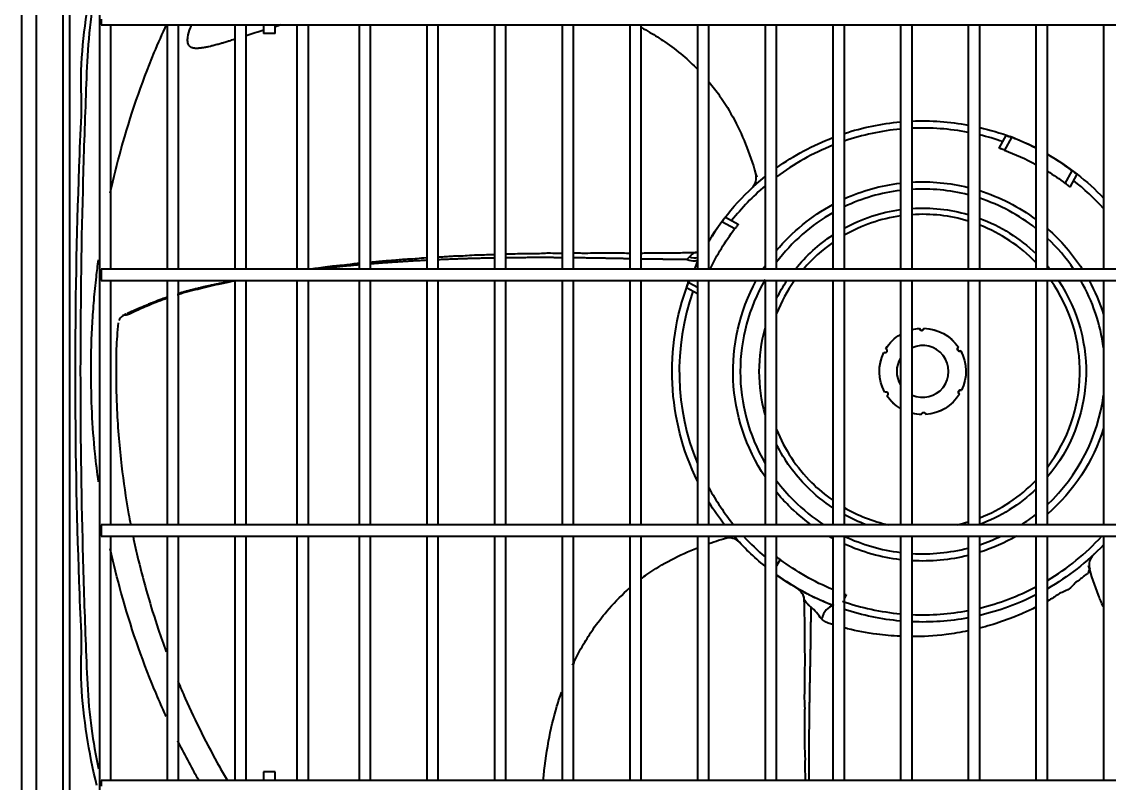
# Model space of a CAD drawing. Extents: x 58467 to 79089, y -33726 to -17391.
# Drawn here: x 78372.51 to 78410.26, y -19574.17 to -19547.73 of the extents above; entities that cross this region are included whole.
import ezdxf

# ---------------------------------------------------------------- set-up
doc = ezdxf.new("R2010")
doc.units = 0
doc.header["$LTSCALE"] = 100
doc.layers.add('+ENTE-ST-DOSEME USTU KONDDRENAJ', color=110, linetype='DOSEMEUSTUKONDENSDRENAJ_LINE', lineweight=40)
doc.linetypes.add('DOSEMEUSTUKONDENSDRENAJ_LINE', pattern='A,300,-40,["CD",Standard,S=15,R=0,X=-35,Y=-7.5],0', length=340)

# ---------------------------------------------------------------- blocks, each defined once
blk = doc.blocks.new('4. KAT SOL')
at = {"color": 3}
for p, q in [((54063.101, -32299.078, -3.539), (54063.101, -32231.073, -3.539)), ((54063.601, -32231.073, -3.539), (54063.601, -32299.078, -3.539)), ((54064.542, -32286.564, -3.539), (54064.542, -32237.509, -3.539)), ((54064.754, -32237.661, -3.539), (54064.754, -32286.412, -3.539)), ((54065.797, -32239.34, -3.539), (54065.797, -32284.733, -3.539)), ((54065.854, -32248.718, -3.539), (54065.854, -32248.918, -3.539)), ((54065.854, -32248.918, -3.539), (54184.216, -32248.918, -3.539)), ((54066.197, -32257.398, -3.539), (54066.197, -32248.918, -3.539)), ((54068.146, -32248.918, -3.539), (54068.146, -32257.398, -3.539)), ((54068.546, -32257.398, -3.539), (54068.546, -32248.918, -3.539)), ((54070.496, -32248.919, -3.539), (54070.496, -32257.397, -3.539)), ((54070.496, -32248.919, -3.539), (54070.496, -32257.397, -3.539)), ((54070.896, -32257.397, -3.539), (54070.896, -32248.919, -3.539)), ((54071.495, -32248.918, -3.539), (54071.495, -32249.218, -3.539)), ((54071.895, -32249.218, -3.539), (54071.895, -32248.918, -3.539)), ((54072.653, -32248.919, -3.539), (54072.653, -32257.397, -3.539)), ((54073.053, -32257.397, -3.539), (54073.053, -32248.919, -3.539)), ((54074.809, -32248.919, -3.539), (54074.809, -32257.397, -3.539)), ((54075.209, -32257.397, -3.539), (54075.209, -32248.919, -3.539)), ((54077.159, -32248.919, -3.539), (54077.159, -32257.397, -3.539)), ((54077.559, -32257.397, -3.539), (54077.559, -32248.919, -3.539)), ((54079.508, -32248.919, -3.539), (54079.508, -32257.397, -3.539)), ((54079.908, -32257.397, -3.539), (54079.908, -32248.919, -3.539)), ((54081.858, -32248.919, -3.539), (54081.858, -32257.397, -3.539)), ((54082.258, -32257.397, -3.539), (54082.258, -32248.919, -3.539)), ((54084.208, -32248.919, -3.539), (54084.208, -32257.397, -3.539)), ((54084.608, -32257.397, -3.539), (54084.608, -32248.919, -3.539)), ((54086.557, -32248.919, -3.539), (54086.557, -32257.397, -3.539)), ((54086.957, -32257.397, -3.539), (54086.957, -32248.919, -3.539)), ((54088.907, -32248.919, -3.539), (54088.907, -32257.397, -3.539)), ((54089.307, -32257.397, -3.539), (54089.307, -32248.919, -3.539)), ((54091.257, -32248.919, -3.539), (54091.257, -32257.397, -3.539)), ((54091.657, -32257.397, -3.539), (54091.657, -32248.919, -3.539)), ((54093.606, -32248.919, -3.539), (54093.606, -32257.397, -3.539)), ((54094.006, -32257.397, -3.539), (54094.006, -32248.919, -3.539)), ((54095.956, -32248.919, -3.539), (54095.956, -32257.397, -3.539)), ((54096.356, -32257.397, -3.539), (54096.356, -32248.919, -3.539)), ((54098.305, -32248.919, -3.539), (54098.305, -32257.397, -3.539)), ((54098.705, -32257.397, -3.539), (54098.705, -32248.919, -3.539)), ((54100.655, -32248.919, -3.539), (54100.655, -32257.397, -3.539)), ((54097.031, -32253.204, -3.539), (54097.275, -32252.759, -3.539)), ((54097.465, -32252.829, -3.539), (54097.222, -32253.272, -3.539)), ((54099.325, -32254.426, -3.539), (54099.569, -32253.983, -3.539)), ((54099.729, -32254.106, -3.539), (54099.485, -32254.551, -3.539)), ((54088.441, -32254.593, -3.539), (54088.461, -32254.575, -3.539)), ((54087.529, -32255.6, -3.539), (54087.974, -32255.844, -3.539)), ((54087.85, -32256.004, -3.539), (54087.407, -32255.76, -3.539)), ((54184.216, -32257.397, -3.539), (54065.854, -32257.397, -3.539)), ((54065.854, -32257.397, -3.539), (54065.854, -32257.597, -3.539)), ((54065.854, -32257.597, -3.539), (54065.854, -32257.797, -3.539)), ((54065.854, -32257.797, -3.539), (54184.216, -32257.797, -3.539)), ((54066.197, -32266.275, -3.539), (54066.197, -32257.797, -3.539)), ((54068.146, -32257.797, -3.539), (54068.146, -32266.275, -3.539)), ((54068.546, -32266.275, -3.539), (54068.546, -32257.797, -3.539)), ((54070.496, -32257.797, -3.539), (54070.496, -32266.275, -3.539)), ((54070.896, -32266.275, -3.539), (54070.896, -32257.797, -3.539)), ((54072.653, -32257.797, -3.539), (54072.653, -32266.275, -3.539)), ((54073.053, -32266.275, -3.539), (54073.053, -32257.797, -3.539)), ((54074.809, -32257.797, -3.539), (54074.809, -32266.275, -3.539)), ((54075.209, -32266.275, -3.539), (54075.209, -32257.797, -3.539)), ((54077.159, -32257.797, -3.539), (54077.159, -32266.275, -3.539)), ((54077.559, -32266.275, -3.539), (54077.559, -32257.797, -3.539)), ((54079.508, -32257.797, -3.539), (54079.508, -32266.275, -3.539)), ((54079.908, -32266.275, -3.539), (54079.908, -32257.797, -3.539)), ((54081.858, -32257.797, -3.539), (54081.858, -32266.275, -3.539)), ((54082.258, -32266.275, -3.539), (54082.258, -32257.797, -3.539)), ((54084.208, -32257.797, -3.539), (54084.208, -32266.275, -3.539)), ((54084.608, -32266.275, -3.539), (54084.608, -32257.797, -3.539)), ((54086.253, -32257.864, -3.539), (54086.557, -32258.031, -3.539)), ((54086.557, -32257.797, -3.539), (54086.557, -32266.275, -3.539)), ((54086.957, -32266.275, -3.539), (54086.957, -32257.797, -3.539)), ((54088.907, -32257.797, -3.539), (54088.907, -32266.275, -3.539)), ((54089.307, -32266.275, -3.539), (54089.307, -32257.797, -3.539)), ((54091.257, -32257.797, -3.539), (54091.257, -32266.275, -3.539)), ((54091.657, -32266.275, -3.539), (54091.657, -32257.797, -3.539)), ((54093.606, -32257.797, -3.539), (54093.606, -32266.275, -3.539)), ((54094.006, -32266.275, -3.539), (54094.006, -32257.797, -3.539)), ((54095.956, -32257.797, -3.539), (54095.956, -32266.275, -3.539)), ((54096.356, -32266.275, -3.539), (54096.356, -32257.797, -3.539)), ((54098.305, -32257.797, -3.539), (54098.305, -32266.275, -3.539)), ((54098.705, -32266.275, -3.539), (54098.705, -32257.797, -3.539)), ((54100.655, -32257.797, -3.539), (54100.655, -32266.275, -3.539)), ((54086.557, -32258.26, -3.539), (54086.183, -32258.054, -3.539)), ((54184.216, -32266.276, -3.539), (54065.854, -32266.276, -3.539)), ((54065.854, -32266.276, -3.539), (54065.854, -32266.475, -3.539)), ((54065.854, -32266.475, -3.539), (54065.854, -32266.675, -3.539)), ((54065.854, -32266.675, -3.539), (54184.216, -32266.675, -3.539)), ((54066.197, -32275.154, -3.539), (54066.197, -32266.675, -3.539)), ((54068.146, -32266.675, -3.539), (54068.146, -32275.154, -3.539)), ((54068.546, -32275.154, -3.539), (54068.546, -32266.675, -3.539)), ((54070.496, -32266.675, -3.539), (54070.496, -32275.154, -3.539)), ((54070.896, -32275.154, -3.539), (54070.896, -32266.675, -3.539)), ((54072.653, -32266.675, -3.539), (54072.653, -32275.154, -3.539)), ((54073.053, -32275.154, -3.539), (54073.053, -32266.675, -3.539)), ((54074.809, -32266.675, -3.539), (54074.809, -32275.154, -3.539)), ((54075.209, -32275.154, -3.539), (54075.209, -32266.675, -3.539)), ((54077.159, -32266.675, -3.539), (54077.159, -32275.154, -3.539)), ((54077.559, -32275.154, -3.539), (54077.559, -32266.675, -3.539)), ((54079.508, -32266.675, -3.539), (54079.508, -32275.154, -3.539)), ((54079.908, -32275.154, -3.539), (54079.908, -32266.675, -3.539)), ((54081.858, -32266.675, -3.539), (54081.858, -32275.154, -3.539)), ((54082.258, -32275.154, -3.539), (54082.258, -32266.675, -3.539)), ((54084.208, -32266.675, -3.539), (54084.208, -32275.154, -3.539)), ((54084.608, -32275.154, -3.539), (54084.608, -32266.675, -3.539)), ((54086.557, -32266.675, -3.539), (54086.557, -32275.154, -3.539)), ((54086.957, -32275.154, -3.539), (54086.957, -32266.675, -3.539)), ((54088.017, -32266.888, -3.539), (54087.999, -32266.868, -3.539)), ((54088.907, -32266.675, -3.539), (54088.907, -32275.154, -3.539)), ((54089.307, -32275.154, -3.539), (54089.307, -32266.675, -3.539)), ((54091.257, -32266.675, -3.539), (54091.257, -32275.154, -3.539)), ((54091.657, -32275.154, -3.539), (54091.657, -32266.675, -3.539)), ((54093.606, -32266.675, -3.539), (54093.606, -32275.154, -3.539)), ((54094.006, -32275.154, -3.539), (54094.006, -32266.675, -3.539)), ((54095.956, -32266.675, -3.539), (54095.956, -32275.154, -3.539)), ((54096.356, -32275.154, -3.539), (54096.356, -32266.675, -3.539)), ((54098.305, -32266.675, -3.539), (54098.305, -32275.154, -3.539)), ((54098.705, -32275.154, -3.539), (54098.705, -32266.675, -3.539)), ((54100.655, -32266.675, -3.539), (54100.655, -32275.154, -3.539)), ((54100.312, -32267.312, -3.539), (54100.292, -32267.33, -3.539)), ((54089.427, -32267.479, -3.539), (54089.307, -32267.699, -3.539)), ((54091.722, -32268.701, -3.539), (54091.657, -32268.821, -3.539)), ((54071.496, -32274.854, -3.539), (54071.496, -32275.154, -3.539)), ((54071.896, -32274.854, -3.539), (54071.496, -32274.854, -3.539)), ((54071.896, -32275.154, -3.539), (54071.896, -32274.854, -3.539)), ((54184.216, -32275.154, -3.539), (54065.854, -32275.154, -3.539)), ((54065.854, -32275.154, -3.539), (54065.854, -32275.354, -3.539))]:
    blk.add_line(p, q, dxfattribs=at)
at = {"color": 3, "extrusion": (0, 0, -1)}
for centre, radius, start, end in [((-54094.376, -32260.953, 3.539), 8.699, 71.7788, 84.9192), ((-54094.376, -32260.953, 3.539), 8.699, 87.5599, 100.4611), ((-54094.376, -32260.953, 3.539), 8.699, 103.1523, 110.4357), ((-54094.376, -32260.953, 3.539), 8.699, 54.354, 68.9829), ((-54094.376, -32260.953, 3.539), 8.191, 110.3267, 118.6663), ((-54094.376, -32260.953, 3.539), 8.699, 119.8462, 136.2041), ((-54094.376, -32260.953, 3.539), 8.699, 31.4717, 51.0407), ((-54094.376, -32260.953, 3.539), 8.191, 121.9061, 127.1733), ((-54094.376, -32260.953, 3.539), 6.582, 65.5875, 83.2781), ((-54094.376, -32260.953, 3.539), 6.582, 86.7712, 103.8825), ((-54094.376, -32260.953, 3.539), 6.582, 107.4994, 126.6469), ((-54094.376, -32260.953, 3.539), 6.582, 39.6281, 61.7062), ((-54094.376, -32260.953, 3.539), 5.671, 61.3406, 82.1925), ((-54094.376, -32260.953, 3.539), 5.671, 86.2537, 106.1662), ((-54094.376, -32260.953, 3.539), 5.671, 110.4244, 133.8468), ((-54094.376, -32260.953, 3.539), 8.191, 25.7297, 37.1733), ((-54094.376, -32260.953, 3.539), 6.582, 131.1187, 147.3019), ((-54094.376, -32260.953, 3.539), 5.671, 38.8237, 56.6212), ((-54094.376, -32260.953, 3.539), 6.582, 32.6925, 33.8006), ((-54094.376, -32260.953, 3.539), 5.671, 139.7531, 141.1706), ((-54094.376, -32260.953, 3.539), 8.699, 334.013, 20.4357), ((-54094.376, -32260.953, 3.539), 6.582, 326.1881, 28.6481), ((-54094.376, -32260.953, 3.539), 5.671, 26.6287, 33.8063), ((-54094.376, -32260.953, 3.539), 5.671, 146.1881, 220.2356), ((-54094.376, -32260.953, 3.539), 6.582, 151.3463, 162.5288), ((-54094.376, -32260.953, 3.539), 5.671, 344.6606, 15.3281), ((-54094.376, -32260.953, 3.539), 1.5, 75.7067, 85.8849), ((-54094.376, -32260.953, 3.539), 1.5, 75.707, 85.7851), ((-54094.344, -32259.453, 3.539), 0.075, 180.1825, 357.3175), ((-54094.376, -32260.953, 3.539), 1.5, 91.5149, 145.7851), ((-54094.376, -32260.953, 3.539), 1.5, 91.6151, 145.8849), ((-54094.376, -32260.953, 3.539), 1.5, 31.5149, 59.0994), ((-54094.376, -32260.953, 3.539), 1.5, 31.6151, 59.0993), ((-54093.062, -32260.231, 3.539), 0.075, 120.1825, 297.3175), ((-54095.659, -32260.175, 3.539), 0.075, 240.1825, 57.3175), ((-54094.376, -32260.953, 3.539), 1.5, 151.5149, 205.7863), ((-54094.376, -32260.953, 3.539), 1.5, 151.6151, 205.8849), ((-54094.376, -32260.953, 3.539), 1.5, 331.6151, 25.8849), ((-54094.376, -32260.953, 3.539), 1.5, 331.5149, 25.7851), ((-54093.094, -32261.731, 3.539), 0.075, 60.1825, 237.3175), ((-54094.376, -32260.953, 3.539), 1.5, 211.6151, 265.8849), ((-54094.376, -32260.953, 3.539), 1.5, 211.5137, 265.7851), ((-54095.691, -32261.674, 3.539), 0.075, 300.1825, 117.3175), ((-54094.376, -32260.953, 3.539), 1.5, 300.8995, 325.8849), ((-54094.376, -32260.953, 3.539), 1.5, 300.8996, 325.7851), ((-54094.376, -32260.953, 3.539), 1.5, 271.6151, 284.293), ((-54094.376, -32260.953, 3.539), 1.5, 271.5149, 284.2929), ((-54094.409, -32262.452, 3.539), 0.075, 0.1825, 177.3175), ((-54094.376, -32260.953, 3.539), 6.582, 197.46, 228.87), ((-54094.376, -32260.953, 3.539), 5.671, 315, 333.36), ((-54094.376, -32260.953, 3.539), 5.671, 303.3675, 315), ((-54094.376, -32260.953, 3.539), 5.671, 226.1419, 249.8006), ((-54094.376, -32260.953, 3.539), 8.699, 322.2719, 328.5298), ((-54094.376, -32260.953, 3.539), 6.582, 315, 320.3606), ((-54094.376, -32260.953, 3.539), 6.582, 306.0225, 315), ((-54094.376, -32260.953, 3.539), 5.671, 290.1825, 298.6481), ((-54094.376, -32260.953, 3.539), 8.699, 308.9608, 318.8617), ((-54094.376, -32260.953, 3.539), 6.582, 298.2825, 299.5987), ((-54094.376, -32260.953, 3.539), 6.582, 276.7106, 294.4012), ((-54094.376, -32260.953, 3.539), 6.582, 240.3844, 252.4894), ((-54094.376, -32260.953, 3.539), 8.699, 223.7974, 240.1554), ((-54094.376, -32260.953, 3.539), 6.582, 256.1063, 273.2175), ((-54094.376, -32260.953, 3.539), 8.191, 292.3896, 307.1733), ((-54094.376, -32260.953, 3.539), 8.699, 297.6697, 305.6475), ((-54094.376, -32260.953, 3.539), 8.699, 243.1491, 256.8469), ((-54094.376, -32260.953, 3.539), 8.699, 275.0787, 288.2204), ((-54094.376, -32260.953, 3.539), 8.699, 259.5381, 272.4392)]:
    blk.add_arc(centre, radius, start, end, dxfattribs=at)
at = {"color": 3}
for radius, start, end in [(8.449, 95.2309, 108.779), (8.449, 79.2259, 92.5124), (8.449, 70.7868, 76.4509), (8.691, 63.1224, 69.1851), (8.449, 111.6703, 126.8719), (8.691, 53.3149, 60.1257), (8.449, 130.3428, 141.7132), (8.449, 41.9985, 51.7132), (6.332, 96.9862, 115.4419), (6.332, 75.5606, 93.3525), (6.332, 51.6487, 71.7863), (6.332, 119.52, 143.19), (5.455, 98.1225, 119.9138), (5.455, 73.17, 93.8925), (8.691, 143.3149, 148.6118), (5.455, 43.9256, 68.7262), (6.332, 34.1663, 46.8731), (5.455, 124.8862, 139.32), (8.691, 154.1151, 155.8497), (6.332, 149.7431, 210.2569), (5.455, 144.6525, 158.3381), (5.455, 322.5206, 35.3531), (6.332, 7.4588, 29.8969), (8.449, 160.7868, 202.2588), (0.9, 245.7, 114.3), (0.9, 148.86, 211.14), (6.332, 313.1269, 352.5413), (5.455, 201.6619, 225), (6.332, 216.81, 225), (5.455, 291.2737, 316.0744), (8.449, 208.5801, 219.0506), (5.455, 225, 235.1138), (6.332, 225, 237.2006), (5.455, 240.0863, 257.3662), (5.455, 282.6281, 286.83), (6.332, 302.7938, 308.3513), (8.449, 222.6368, 229.6553), (6.332, 244.6538, 263.0137), (6.332, 288.2138, 295.3407), (8.449, 300.8221, 317.3623), (6.332, 266.6475, 284.4394), (8.691, 234.3167, 249.1851), (8.449, 283.5504, 297.7135), (8.449, 250.7868, 264.7704), (8.449, 267.4888, 280.7754)]:
    blk.add_arc((54094.376, -32260.953, -3.539), radius, start, end, dxfattribs=at)
at = {"color": 3, "extrusion": (5.89787e-06, 5.50525e-06, 1)}
blk.add_arc((54088.099, -32254.229, -3.399), 0.5, 313.0877, 16.4735, dxfattribs=at)
at = {"color": 3, "extrusion": (-5.25028e-06, 5.62471e-06, 1)}
blk.add_arc((54087.653, -32267.23, -4.003), 0.5, 43.0877, 106.4725, dxfattribs=at)
at = {"color": 3, "extrusion": (-6.04419e-06, -5.64183e-06, 1)}
blk.add_arc((54100.654, -32267.676, -3.683), 0.5, 133.0877, 196.4734, dxfattribs=at)
at = {"color": 3}
for centre, major_axis, ratio, start_param, end_param in [((54086.23, -32256.681, -3.539), (0.443, -0.232), 0.512974, -1.203049, -0.512348), ((54085.757, -32257.741, -3.539), (0.468, -0.175), 0.588101, 0, 0.392495), ((54091.165, -32269.572, -3.539), (0.175, 0.468), 0.588101, 0.279088, 1.726902)]:
    blk.add_ellipse(centre, major_axis=major_axis, ratio=ratio, start_param=start_param, end_param=end_param, dxfattribs=at)
for points, knots in [([(54064.966, -32261.053, -3.539), (54064.966, -32258.655, -3.539), (54065.009, -32256.259, -3.539), (54065.119, -32253.266, -3.539), (54065.144, -32252.668, -3.539), (54065.199, -32251.473, -3.539), (54065.135, -32250.876, -3.539), (54065.246, -32249.089, -3.539), (54065.425, -32247.921, -3.539), (54065.711, -32246.774, -3.539)], [0, 0, 0, 0, 0.5, 0.5, 0.625, 0.625, 0.75, 0.75, 1, 1, 1, 1]), ([(54065.727, -32247.308, -3.539), (54065.652, -32247.681, -3.539), (54065.588, -32248.057, -3.539), (54065.463, -32248.951, -3.539), (54065.412, -32249.472, -3.539), (54065.353, -32250.512, -3.539), (54065.337, -32251.033, -3.539), (54065.277, -32252.596, -3.539), (54065.243, -32253.638, -3.539), (54065.163, -32256.763, -3.539), (54065.135, -32258.848, -3.539), (54065.135, -32260.933, -3.539)], [0, 0, 0, 0, 0.084354, 0.084354, 0.19881, 0.19881, 0.313265, 0.313265, 0.542177, 0.542177, 1, 1, 1, 1]), ([(54066.175, -32254.754, -3.539), (54066.287, -32254.241, -3.539), (54066.697, -32252.588, -3.539), (54067.369, -32250.635, -3.539), (54067.982, -32249.229, -3.539), (54068.131, -32248.905, -3.539)], [0, 0, 0, 0, 0.254796, 0.827092, 1, 1, 1, 1]), ([(54068.99, -32248.916, -3.539), (54068.975, -32248.952, -3.539), (54068.916, -32249.094, -3.539), (54068.853, -32249.288, -3.539), (54068.844, -32249.49, -3.539), (54068.868, -32249.582, -3.539), (54068.904, -32249.639, -3.539), (54068.948, -32249.683, -3.539), (54068.988, -32249.702, -3.539), (54069.019, -32249.709, -3.539)], [0, 0, 0, 0, 0.125875, 0.501642, 0.656556, 0.790033, 0.847053, 0.89779, 1, 1, 1, 1]), ([(54071.895, -32248.974, -3.539), (54071.926, -32248.965, -3.539), (54071.992, -32248.945, -3.539), (54072.059, -32248.924, -3.539), (54072.096, -32248.913, -3.539), (54072.097, -32248.913, -3.539)], [0, 0, 0, 0, 0.464341, 0.973106, 1, 1, 1, 1]), ([(54070.907, -32249.285, -3.539), (54070.913, -32249.283, -3.539), (54070.964, -32249.267, -3.539), (54071.061, -32249.236, -3.539), (54071.187, -32249.196, -3.539), (54071.311, -32249.157, -3.539), (54071.409, -32249.126, -3.539), (54071.476, -32249.105, -3.539), (54071.495, -32249.099, -3.539)], [0, 0, 0, 0, 0.02815, 0.268086, 0.508023, 0.66798, 0.907917, 1, 1, 1, 1]), ([(54071.895, -32249.218, -3.539), (54071.895, -32249.218, -3.539), (54071.894, -32249.218, -3.539), (54071.885, -32249.218, -3.539), (54071.876, -32249.218, -3.539), (54071.852, -32249.218, -3.539), (54071.836, -32249.218, -3.539), (54071.801, -32249.218, -3.539), (54071.781, -32249.218, -3.539), (54071.738, -32249.218, -3.539), (54071.716, -32249.218, -3.539), (54071.671, -32249.218, -3.539), (54071.648, -32249.218, -3.539), (54071.606, -32249.218, -3.539), (54071.586, -32249.218, -3.539), (54071.552, -32249.218, -3.539), (54071.536, -32249.218, -3.539), (54071.513, -32249.218, -3.539), (54071.505, -32249.218, -3.539), (54071.497, -32249.218, -3.539), (54071.495, -32249.218, -3.539), (54071.495, -32249.218, -3.539)], [0, 0, 0, 0, 0.072796, 0.072796, 0.180355, 0.180355, 0.287914, 0.287914, 0.395473, 0.395473, 0.503031, 0.503031, 0.61059, 0.61059, 0.718149, 0.718149, 0.825708, 0.825708, 0.933267, 0.933267, 1, 1, 1, 1]), ([(54084.614, -32249.016, -3.539), (54084.713, -32249.069, -3.539), (54084.989, -32249.224, -3.539), (54085.479, -32249.534, -3.539), (54086.037, -32249.959, -3.539), (54086.403, -32250.299, -3.539), (54086.567, -32250.466, -3.539)], [0, 0, 0, 0, 0.139399, 0.390327, 0.714739, 1, 1, 1, 1]), ([(54069.007, -32249.705, -3.539), (54069.021, -32249.71, -3.539), (54069.047, -32249.716, -3.539), (54069.077, -32249.721, -3.539), (54069.123, -32249.726, -3.539), (54069.159, -32249.727, -3.539), (54069.203, -32249.726, -3.539), (54069.254, -32249.723, -3.539), (54069.3, -32249.719, -3.539), (54069.36, -32249.711, -3.539), (54069.411, -32249.703, -3.539), (54069.475, -32249.692, -3.539), (54069.535, -32249.68, -3.539), (54069.612, -32249.664, -3.539), (54069.69, -32249.645, -3.539), (54069.771, -32249.625, -3.539), (54069.844, -32249.606, -3.539), (54069.918, -32249.586, -3.539), (54070.006, -32249.561, -3.539), (54070.097, -32249.535, -3.539), (54070.203, -32249.504, -3.539), (54070.298, -32249.475, -3.539), (54070.396, -32249.446, -3.539), (54070.457, -32249.427, -3.539), (54070.49, -32249.416, -3.539), (54070.495, -32249.415, -3.539)], [0, 0, 0, 0, 0.061068, 0.102482, 0.143896, 0.18531, 0.226724, 0.268138, 0.309552, 0.350965, 0.392379, 0.433793, 0.475207, 0.516621, 0.578742, 0.620156, 0.66157, 0.702984, 0.744398, 0.806519, 0.847933, 0.910054, 0.951468, 0.992881, 1, 1, 1, 1]), ([(54086.966, -32250.909, -3.539), (54087.092, -32251.06, -3.539), (54087.411, -32251.478, -3.539), (54087.868, -32252.229, -3.539), (54088.292, -32253.183, -3.539), (54088.518, -32253.86, -3.539), (54088.615, -32254.21, -3.539)], [0, 0, 0, 0, 0.160983, 0.427877, 0.710763, 1, 1, 1, 1]), ([(54097.275, -32252.759, -3.539), (54097.275, -32252.759, -3.539), (54097.279, -32252.76, -3.539), (54097.292, -32252.765, -3.539), (54097.303, -32252.769, -3.539), (54097.329, -32252.779, -3.539), (54097.345, -32252.784, -3.539), (54097.381, -32252.797, -3.539), (54097.401, -32252.805, -3.539), (54097.435, -32252.818, -3.539), (54097.45, -32252.823, -3.539), (54097.465, -32252.829, -3.539)], [0, 0, 0, 0, 0.211758, 0.211758, 0.423432, 0.423432, 0.636431, 0.636431, 0.852021, 0.852021, 1, 1, 1, 1]), ([(54098.262, -32253.172, -3.539), (54098.241, -32253.162, -3.539), (54098.221, -32253.153, -3.539), (54098.105, -32253.098, -3.539), (54098.007, -32253.055, -3.539), (54097.824, -32252.973, -3.539), (54097.737, -32252.935, -3.539), (54097.572, -32252.864, -3.539), (54097.492, -32252.831, -3.539), (54097.414, -32252.801, -3.539)], [0, 0, 0, 0, 0.07319, 0.07319, 0.416738, 0.416738, 0.719921, 0.719921, 1, 1, 1, 1]), ([(54097.222, -32253.272, -3.539), (54097.2, -32253.264, -3.539), (54097.178, -32253.256, -3.539), (54097.138, -32253.242, -3.539), (54097.118, -32253.235, -3.539), (54097.085, -32253.223, -3.539), (54097.07, -32253.218, -3.539), (54097.048, -32253.21, -3.539), (54097.039, -32253.207, -3.539), (54097.032, -32253.205, -3.539), (54097.031, -32253.204, -3.539), (54097.031, -32253.204, -3.539)], [0, 0, 0, 0, 0.21816, 0.21816, 0.436362, 0.436362, 0.653817, 0.653817, 0.868707, 0.868707, 1, 1, 1, 1]), ([(54099.569, -32253.983, -3.539), (54099.587, -32253.997, -3.539), (54099.605, -32254.011, -3.539), (54099.64, -32254.037, -3.539), (54099.656, -32254.049, -3.539), (54099.684, -32254.071, -3.539), (54099.696, -32254.08, -3.539), (54099.715, -32254.095, -3.539), (54099.722, -32254.1, -3.539), (54099.728, -32254.105, -3.539), (54099.729, -32254.106, -3.539), (54099.729, -32254.106, -3.539)], [0, 0, 0, 0, 0.217793, 0.217793, 0.435623, 0.435623, 0.652794, 0.652794, 0.867695, 0.867695, 1, 1, 1, 1]), ([(54099.485, -32254.551, -3.539), (54099.485, -32254.551, -3.539), (54099.482, -32254.548, -3.539), (54099.471, -32254.539, -3.539), (54099.462, -32254.532, -3.539), (54099.44, -32254.515, -3.539), (54099.427, -32254.505, -3.539), (54099.397, -32254.481, -3.539), (54099.38, -32254.468, -3.539), (54099.351, -32254.445, -3.539), (54099.338, -32254.436, -3.539), (54099.325, -32254.426, -3.539)], [0, 0, 0, 0, 0.211356, 0.211356, 0.422617, 0.422617, 0.635365, 0.635365, 0.851032, 0.851032, 1, 1, 1, 1]), ([(54087.407, -32255.76, -3.539), (54087.42, -32255.742, -3.539), (54087.434, -32255.724, -3.539), (54087.46, -32255.689, -3.539), (54087.473, -32255.673, -3.539), (54087.494, -32255.645, -3.539), (54087.504, -32255.633, -3.539), (54087.518, -32255.614, -3.539), (54087.524, -32255.607, -3.539), (54087.529, -32255.601, -3.539), (54087.53, -32255.6, -3.539), (54087.529, -32255.6, -3.539)], [0, 0, 0, 0, 0.217793, 0.217793, 0.435623, 0.435623, 0.652794, 0.652794, 0.867695, 0.867695, 1, 1, 1, 1]), ([(54087.974, -32255.844, -3.539), (54087.974, -32255.844, -3.539), (54087.972, -32255.847, -3.539), (54087.963, -32255.858, -3.539), (54087.956, -32255.867, -3.539), (54087.939, -32255.889, -3.539), (54087.928, -32255.902, -3.539), (54087.905, -32255.932, -3.539), (54087.892, -32255.949, -3.539), (54087.869, -32255.979, -3.539), (54087.86, -32255.991, -3.539), (54087.85, -32256.004, -3.539)], [0, 0, 0, 0, 0.211356, 0.211356, 0.422617, 0.422617, 0.635365, 0.635365, 0.851032, 0.851032, 1, 1, 1, 1]), ([(54084.209, -32256.858, -3.539), (54084.196, -32256.858, -3.539), (54084.088, -32256.852, -3.539), (54083.78, -32256.84, -3.539), (54083.471, -32256.851, -3.539), (54083.224, -32256.846, -3.539), (54083.099, -32256.843, -3.539), (54082.917, -32256.844, -3.539), (54082.721, -32256.862, -3.539), (54082.47, -32256.85, -3.539), (54082.341, -32256.846, -3.539), (54082.291, -32256.846, -3.539)], [0, 0, 0, 0, 0.020061, 0.161151, 0.438961, 0.54767, 0.590018, 0.628584, 0.811988, 0.925322, 1, 1, 1, 1]), ([(54086.555, -32256.826, -3.539), (54086.36, -32256.833, -3.539), (54085.963, -32256.844, -3.539), (54085.541, -32256.847, -3.539), (54085.256, -32256.849, -3.539), (54085.133, -32256.847, -3.539), (54085.002, -32256.849, -3.539), (54084.893, -32256.847, -3.539), (54084.792, -32256.848, -3.539), (54084.699, -32256.852, -3.539), (54084.638, -32256.855, -3.539), (54084.604, -32256.858, -3.539)], [0, 0, 0, 0, 0.295836, 0.599217, 0.63578, 0.724251, 0.792145, 0.857546, 0.898871, 0.942551, 1, 1, 1, 1]), ([(54086.278, -32256.976, -3.539), (54086.33, -32256.93, -3.539), (54086.38, -32256.886, -3.539), (54086.436, -32256.842, -3.539), (54086.446, -32256.833, -3.539), (54086.443, -32256.831, -3.539)], [0, 0, 0, 0, 0.677972, 0.677972, 1, 1, 1, 1]), ([(54086.558, -32256.816, -3.539), (54086.518, -32256.829, -3.539), (54086.476, -32256.838, -3.539), (54086.434, -32256.832, -3.539), (54086.432, -32256.832, -3.539)], [0, 0, 0, 0, 0.962907, 1, 1, 1, 1]), ([(54065.506, -32260.933, -3.539), (54065.508, -32260.658, -3.539), (54065.513, -32260.11, -3.539), (54065.549, -32259.291, -3.539), (54065.607, -32258.478, -3.539), (54065.68, -32257.74, -3.539), (54065.738, -32257.274, -3.539), (54065.765, -32257.075, -3.539)], [0, 0, 0, 0, 0.213165, 0.424969, 0.635409, 0.844484, 1, 1, 1, 1]), ([(54074.811, -32257.206, -3.539), (54074.79, -32257.207, -3.539), (54074.733, -32257.212, -3.539), (54074.584, -32257.225, -3.539), (54074.367, -32257.261, -3.539), (54074.111, -32257.28, -3.539), (54073.884, -32257.303, -3.539), (54073.654, -32257.333, -3.539), (54073.427, -32257.367, -3.539), (54073.237, -32257.385, -3.539), (54073.134, -32257.397, -3.539)], [0, 0, 0, 0, 0.037568, 0.099793, 0.235444, 0.406173, 0.503648, 0.608785, 0.82508, 1, 1, 1, 1]), ([(54077.158, -32257.01, -3.539), (54077.152, -32257.01, -3.539), (54077.03, -32257.019, -3.539), (54076.828, -32257.04, -3.539), (54076.614, -32257.055, -3.539), (54076.44, -32257.062, -3.539), (54076.277, -32257.07, -3.539), (54076.066, -32257.098, -3.539), (54075.834, -32257.113, -3.539), (54075.616, -32257.127, -3.539), (54075.413, -32257.146, -3.539), (54075.283, -32257.162, -3.539), (54075.206, -32257.17, -3.539)], [0, 0, 0, 0, 0.008799, 0.183646, 0.34505, 0.408603, 0.460825, 0.566791, 0.701254, 0.778856, 0.862109, 1, 1, 1, 1]), ([(54077.149, -32257.095, -3.539), (54077.12, -32257.097, -3.539), (54077.025, -32257.102, -3.539), (54076.9, -32257.108, -3.539), (54076.738, -32257.117, -3.539), (54076.593, -32257.126, -3.539), (54076.431, -32257.135, -3.539), (54076.27, -32257.145, -3.539), (54076.125, -32257.155, -3.539), (54075.963, -32257.166, -3.539), (54075.816, -32257.176, -3.539), (54075.652, -32257.188, -3.539), (54075.505, -32257.198, -3.539), (54075.36, -32257.209, -3.539), (54075.264, -32257.217, -3.539), (54075.215, -32257.221, -3.539), (54075.214, -32257.221, -3.539)], [0, 0, 0, 0, 0.043677, 0.144139, 0.194371, 0.294833, 0.370179, 0.445526, 0.545988, 0.596219, 0.696681, 0.772028, 0.847375, 0.922721, 0.998068, 1, 1, 1, 1]), ([(54079.508, -32256.897, -3.539), (54079.49, -32256.898, -3.539), (54079.377, -32256.907, -3.539), (54079.205, -32256.911, -3.539), (54078.985, -32256.913, -3.539), (54078.745, -32256.922, -3.539), (54078.493, -32256.943, -3.539), (54078.278, -32256.953, -3.539), (54078.105, -32256.956, -3.539), (54077.948, -32256.96, -3.539), (54077.769, -32256.979, -3.539), (54077.627, -32256.987, -3.539), (54077.559, -32256.99, -3.539)], [0, 0, 0, 0, 0.026236, 0.165323, 0.245888, 0.332132, 0.514466, 0.68062, 0.745287, 0.79789, 0.90324, 1, 1, 1, 1]), ([(54079.506, -32257.015, -3.539), (54079.455, -32257.016, -3.539), (54079.37, -32257.018, -3.539), (54079.219, -32257.021, -3.539), (54079.084, -32257.024, -3.539), (54078.914, -32257.028, -3.539), (54078.763, -32257.032, -3.539), (54078.597, -32257.037, -3.539), (54078.449, -32257.042, -3.539), (54078.302, -32257.047, -3.539), (54078.138, -32257.052, -3.539), (54077.991, -32257.058, -3.539), (54077.827, -32257.064, -3.539), (54077.694, -32257.07, -3.539), (54077.594, -32257.074, -3.539), (54077.559, -32257.076, -3.539)], [0, 0, 0, 0, 0.079108, 0.130174, 0.232307, 0.283373, 0.385506, 0.462105, 0.538704, 0.615303, 0.691903, 0.794035, 0.845101, 0.947234, 1, 1, 1, 1]), ([(54081.852, -32256.852, -3.539), (54081.824, -32256.852, -3.539), (54081.693, -32256.855, -3.539), (54081.552, -32256.853, -3.539), (54081.39, -32256.851, -3.539), (54081.307, -32256.852, -3.539), (54081.154, -32256.861, -3.539), (54080.976, -32256.869, -3.539), (54080.759, -32256.865, -3.539), (54080.506, -32256.864, -3.539), (54080.22, -32256.878, -3.539), (54080.023, -32256.886, -3.539), (54079.915, -32256.887, -3.539), (54079.909, -32256.887, -3.539)], [0, 0, 0, 0, 0.047203, 0.219949, 0.250675, 0.278328, 0.333689, 0.467407, 0.546264, 0.63201, 0.815334, 0.990362, 1, 1, 1, 1]), ([(54081.86, -32257.005, -3.539), (54081.848, -32257.005, -3.539), (54081.804, -32257.004, -3.539), (54081.711, -32257.004, -3.539), (54081.581, -32257.003, -3.539), (54081.435, -32257.002, -3.539), (54081.289, -32257.002, -3.539), (54081.142, -32257.001, -3.539), (54080.995, -32257.001, -3.539), (54080.861, -32257.002, -3.539), (54080.71, -32257.002, -3.539), (54080.574, -32257.003, -3.539), (54080.406, -32257.004, -3.539), (54080.274, -32257.005, -3.539), (54080.109, -32257.006, -3.539), (54080, -32257.007, -3.539), (54079.923, -32257.008, -3.539), (54079.911, -32257.009, -3.539)], [0, 0, 0, 0, 0.018658, 0.069393, 0.145495, 0.221596, 0.297698, 0.3738, 0.449902, 0.526003, 0.576738, 0.678207, 0.728941, 0.83041, 0.881145, 0.982614, 1, 1, 1, 1]), ([(54084.211, -32257.042, -3.539), (54084.166, -32257.041, -3.539), (54084.074, -32257.039, -3.539), (54083.948, -32257.037, -3.539), (54083.822, -32257.035, -3.539), (54083.696, -32257.032, -3.539), (54083.572, -32257.03, -3.539), (54083.447, -32257.027, -3.539), (54083.322, -32257.025, -3.539), (54083.197, -32257.023, -3.539), (54083.072, -32257.02, -3.539), (54082.946, -32257.018, -3.539), (54082.82, -32257.016, -3.539), (54082.677, -32257.014, -3.539), (54082.547, -32257.012, -3.539), (54082.399, -32257.01, -3.539), (54082.313, -32257.009, -3.539), (54082.26, -32257.009, -3.539), (54082.257, -32257.009, -3.539)], [0, 0, 0, 0, 0.071605, 0.144526, 0.19314, 0.266061, 0.338983, 0.387597, 0.460518, 0.533439, 0.582053, 0.654974, 0.727896, 0.77651, 0.873738, 0.922352, 0.995273, 1, 1, 1, 1]), ([(54086.189, -32257.064, -3.539), (54086.173, -32257.064, -3.539), (54086.131, -32257.064, -3.539), (54086.047, -32257.064, -3.539), (54085.955, -32257.065, -3.539), (54085.861, -32257.064, -3.539), (54085.777, -32257.065, -3.539), (54085.696, -32257.064, -3.539), (54085.6, -32257.063, -3.539), (54085.5, -32257.063, -3.539), (54085.388, -32257.061, -3.539), (54085.29, -32257.06, -3.539), (54085.183, -32257.059, -3.539), (54085.083, -32257.058, -3.539), (54084.982, -32257.056, -3.539), (54084.867, -32257.054, -3.539), (54084.765, -32257.053, -3.539), (54084.672, -32257.051, -3.539), (54084.623, -32257.05, -3.539), (54084.603, -32257.049, -3.539)], [0, 0, 0, 0, 0.033268, 0.086429, 0.166172, 0.219334, 0.272495, 0.325657, 0.378819, 0.458561, 0.511723, 0.591466, 0.644627, 0.697789, 0.777532, 0.830693, 0.910436, 0.963598, 1, 1, 1, 1]), ([(54086.189, -32257.064, -3.539), (54086.189, -32257.064, -3.539), (54086.189, -32257.064, -3.539), (54086.217, -32257.033, -3.539), (54086.248, -32257.004, -3.539), (54086.278, -32256.976, -3.539)], [0, 0, 0, 0, 0.000046, 0.000046, 1, 1, 1, 1]), ([(54086.202, -32257.066, -3.539), (54086.293, -32257.095, -3.539), (54086.378, -32257.111, -3.539), (54086.493, -32257.111, -3.539), (54086.532, -32257.104, -3.539), (54086.56, -32257.092, -3.539)], [0, 0, 0, 0, 0.604116, 0.604116, 1, 1, 1, 1]), ([(54074.812, -32257.254, -3.539), (54074.789, -32257.256, -3.539), (54074.704, -32257.264, -3.539), (54074.588, -32257.274, -3.539), (54074.431, -32257.288, -3.539), (54074.289, -32257.302, -3.539), (54074.13, -32257.317, -3.539), (54073.987, -32257.331, -3.539), (54073.845, -32257.345, -3.539), (54073.69, -32257.362, -3.539), (54073.551, -32257.376, -3.539), (54073.439, -32257.389, -3.539), (54073.388, -32257.394, -3.539), (54073.367, -32257.396, -3.539)], [0, 0, 0, 0, 0.045948, 0.175933, 0.240925, 0.370909, 0.468398, 0.565886, 0.663374, 0.760863, 0.890847, 0.955839, 1, 1, 1, 1]), ([(54070.492, -32257.814, -3.539), (54070.426, -32257.826, -3.539), (54070.211, -32257.872, -3.539), (54070, -32257.912, -3.539), (54069.649, -32257.989, -3.539), (54069.445, -32258.053, -3.539), (54069.208, -32258.104, -3.539), (54069.028, -32258.144, -3.539), (54068.846, -32258.19, -3.539), (54068.699, -32258.234, -3.539), (54068.604, -32258.262, -3.539), (54068.544, -32258.28, -3.539), (54068.513, -32258.29, -3.539), (54068.497, -32258.295, -3.539)], [0, 0, 0, 0, 0.098734, 0.346332, 0.396322, 0.571696, 0.645977, 0.72631, 0.812723, 0.903867, 0.955533, 0.977657, 1, 1, 1, 1]), ([(54070.49, -32257.805, -3.539), (54070.467, -32257.809, -3.539), (54070.389, -32257.823, -3.539), (54070.284, -32257.842, -3.539), (54070.147, -32257.868, -3.539), (54070.038, -32257.89, -3.539), (54069.903, -32257.917, -3.539), (54069.795, -32257.939, -3.539), (54069.675, -32257.965, -3.539), (54069.569, -32257.988, -3.539), (54069.45, -32258.014, -3.539), (54069.331, -32258.042, -3.539), (54069.226, -32258.067, -3.539), (54069.121, -32258.093, -3.539), (54069.017, -32258.119, -3.539), (54068.914, -32258.146, -3.539), (54068.812, -32258.173, -3.539), (54068.712, -32258.201, -3.539), (54068.619, -32258.228, -3.539), (54068.565, -32258.244, -3.539), (54068.546, -32258.25, -3.539)], [0, 0, 0, 0, 0.032531, 0.11396, 0.154675, 0.236104, 0.276818, 0.358248, 0.398962, 0.460034, 0.521106, 0.582177, 0.643249, 0.683964, 0.745036, 0.806107, 0.846822, 0.907894, 0.968965, 1, 1, 1, 1]), ([(54086.183, -32258.054, -3.539), (54086.183, -32258.054, -3.539), (54086.184, -32258.051, -3.539), (54086.189, -32258.037, -3.539), (54086.193, -32258.026, -3.539), (54086.202, -32258, -3.539), (54086.208, -32257.984, -3.539), (54086.221, -32257.949, -3.539), (54086.228, -32257.928, -3.539), (54086.242, -32257.894, -3.539), (54086.247, -32257.879, -3.539), (54086.253, -32257.864, -3.539)], [0, 0, 0, 0, 0.211758, 0.211758, 0.423432, 0.423432, 0.636431, 0.636431, 0.852021, 0.852021, 1, 1, 1, 1]), ([(54068.147, -32258.412, -3.539), (54068.095, -32258.431, -3.539), (54067.837, -32258.524, -3.539), (54067.495, -32258.663, -3.539), (54067.137, -32258.819, -3.539), (54066.958, -32258.908, -3.539), (54066.846, -32258.962, -3.539), (54066.759, -32258.994, -3.539), (54066.666, -32259.003, -3.539), (54066.621, -32259.011, -3.539), (54066.602, -32259.013, -3.539)], [0, 0, 0, 0, 0.085996, 0.432677, 0.579521, 0.710147, 0.777201, 0.826739, 0.904569, 1, 1, 1, 1]), ([(54068.146, -32258.379, -3.539), (54068.119, -32258.388, -3.539), (54068.057, -32258.41, -3.539), (54067.973, -32258.44, -3.539), (54067.894, -32258.469, -3.539), (54067.816, -32258.499, -3.539), (54067.739, -32258.529, -3.539), (54067.653, -32258.563, -3.539), (54067.579, -32258.593, -3.539), (54067.506, -32258.623, -3.539), (54067.446, -32258.648, -3.539), (54067.385, -32258.674, -3.539), (54067.317, -32258.703, -3.539), (54067.251, -32258.731, -3.539), (54067.185, -32258.759, -3.539), (54067.134, -32258.782, -3.539), (54067.078, -32258.806, -3.539), (54067.033, -32258.826, -3.539), (54066.979, -32258.849, -3.539), (54066.938, -32258.867, -3.539), (54066.891, -32258.888, -3.539), (54066.849, -32258.906, -3.539), (54066.814, -32258.921, -3.539), (54066.777, -32258.937, -3.539), (54066.761, -32258.944, -3.539), (54066.756, -32258.946, -3.539)], [0, 0, 0, 0, 0.047147, 0.107974, 0.148526, 0.189077, 0.249904, 0.290456, 0.351283, 0.391834, 0.432386, 0.472937, 0.513489, 0.574316, 0.614867, 0.655419, 0.69597, 0.736522, 0.777073, 0.817625, 0.858176, 0.898727, 0.939279, 0.97983, 1, 1, 1, 1]), ([(54066.736, -32258.955, -3.539), (54066.704, -32258.972, -3.539), (54066.64, -32259.009, -3.539), (54066.566, -32259.049, -3.539), (54066.517, -32259.104, -3.539), (54066.483, -32259.155, -3.539), (54066.469, -32259.183, -3.539)], [0, 0, 0, 0, 0.181976, 0.413188, 0.708779, 1, 1, 1, 1]), ([(54066.448, -32259.269, -3.539), (54066.418, -32259.573, -3.539), (54066.375, -32260.165, -3.539), (54066.37, -32261.166, -3.539), (54066.393, -32262.2, -3.539), (54066.463, -32263.264, -3.539), (54066.584, -32264.469, -3.539), (54066.732, -32265.467, -3.539), (54066.859, -32266.149, -3.539), (54066.884, -32266.275, -3.539)], [0, 0, 0, 0, 0.125694, 0.246952, 0.424132, 0.567334, 0.705272, 0.945108, 1, 1, 1, 1]), ([(54094.266, -32259.455, -3.539), (54094.267, -32259.474, -3.539), (54094.284, -32259.514, -3.539), (54094.333, -32259.532, -3.539), (54094.372, -32259.524, -3.539), (54094.396, -32259.507, -3.539), (54094.412, -32259.481, -3.539), (54094.416, -32259.461, -3.539), (54094.416, -32259.452, -3.539)], [0, 0, 0, 0, 0.25, 0.5, 0.625, 0.75, 0.875, 1, 1, 1, 1]), ([(54095.618, -32260.108, -3.539), (54095.602, -32260.118, -3.539), (54095.576, -32260.154, -3.539), (54095.585, -32260.205, -3.539), (54095.612, -32260.234, -3.539), (54095.638, -32260.247, -3.539), (54095.669, -32260.248, -3.539), (54095.688, -32260.241, -3.539), (54095.696, -32260.236, -3.539)], [0, 0, 0, 0, 0.25, 0.5, 0.625, 0.75, 0.875, 1, 1, 1, 1]), ([(54065.135, -32260.933, -3.539), (54065.135, -32263.006, -3.539), (54065.162, -32265.078, -3.539), (54065.242, -32268.186, -3.539), (54065.275, -32269.222, -3.539), (54065.335, -32270.774, -3.539), (54065.351, -32271.292, -3.539), (54065.406, -32272.325, -3.539), (54065.455, -32272.838, -3.539), (54065.587, -32273.817, -3.539), (54065.668, -32274.283, -3.539), (54065.766, -32274.747, -3.539)], [0, 0, 0, 0, 0.44833, 0.44833, 0.672495, 0.672495, 0.784577, 0.784577, 0.89666, 0.89666, 1, 1, 1, 1]), ([(54065.765, -32264.789, -3.539), (54065.721, -32264.463, -3.539), (54065.627, -32263.662, -3.539), (54065.527, -32262.376, -3.539), (54065.513, -32261.416, -3.539), (54065.506, -32260.933, -3.539)], [0, 0, 0, 0, 0.254972, 0.625378, 1, 1, 1, 1]), ([(54065.711, -32275.331, -3.539), (54065.423, -32274.178, -3.539), (54065.245, -32273.006, -3.539), (54065.135, -32271.221, -3.539), (54065.199, -32270.624, -3.539), (54065.143, -32269.431, -3.539), (54065.119, -32268.834, -3.539), (54065.009, -32265.847, -3.539), (54064.966, -32263.449, -3.539), (54064.966, -32261.053, -3.539)], [0, 0, 0, 0, 0.25, 0.25, 0.375, 0.375, 0.5, 0.5, 1, 1, 1, 1]), ([(54095.728, -32261.606, -3.539), (54095.712, -32261.597, -3.539), (54095.668, -32261.592, -3.539), (54095.628, -32261.625, -3.539), (54095.616, -32261.663, -3.539), (54095.619, -32261.693, -3.539), (54095.633, -32261.72, -3.539), (54095.648, -32261.733, -3.539), (54095.657, -32261.738, -3.539)], [0, 0, 0, 0, 0.25, 0.5, 0.625, 0.75, 0.875, 1, 1, 1, 1]), ([(54066.964, -32266.675, -3.539), (54067.021, -32266.948, -3.539), (54067.262, -32268.021, -3.539), (54067.645, -32269.359, -3.539), (54068.022, -32270.425, -3.539), (54068.119, -32270.686, -3.539)], [0, 0, 0, 0, 0.204786, 0.80511, 1, 1, 1, 1]), ([(54068.117, -32272.93, -3.539), (54068.08, -32272.849, -3.539), (54067.938, -32272.535, -3.539), (54067.338, -32271.14, -3.539), (54066.699, -32269.284, -3.539), (54066.289, -32267.632, -3.539), (54066.176, -32267.116, -3.539)], [0, 0, 0, 0, 0.043362, 0.168663, 0.74173, 1, 1, 1, 1]), ([(54084.601, -32268.151, -3.539), (54084.667, -32268.1, -3.539), (54085, -32267.858, -3.539), (54085.637, -32267.47, -3.539), (54086.245, -32267.197, -3.539), (54086.556, -32267.075, -3.539)], [0, 0, 0, 0, 0.112654, 0.555033, 1, 1, 1, 1]), ([(54089.306, -32267.385, -3.539), (54089.316, -32267.393, -3.539), (54089.328, -32267.402, -3.539), (54089.356, -32267.424, -3.539), (54089.373, -32267.437, -3.539), (54089.402, -32267.46, -3.539), (54089.415, -32267.47, -3.539), (54089.427, -32267.479, -3.539)], [0, 0, 0, 0, 0.33514, 0.33514, 0.728378, 0.728378, 1, 1, 1, 1]), ([(54100.642, -32269.119, -3.539), (54100.585, -32268.988, -3.539), (54100.394, -32268.523, -3.539), (54100.234, -32268.045, -3.539), (54100.138, -32267.695, -3.539)], [0, 0, 0, 0, 0.284303, 1, 1, 1, 1]), ([(54100.168, -32267.812, -3.539), (54100.165, -32267.812, -3.539), (54100.162, -32267.816, -3.539), (54100.154, -32267.836, -3.539), (54100.15, -32267.852, -3.539), (54100.135, -32267.902, -3.539), (54100.123, -32267.937, -3.539), (54100.08, -32267.997, -3.539), (54100.047, -32268.011, -3.539), (54099.991, -32268.049, -3.539), (54099.965, -32268.07, -3.539), (54099.888, -32268.139, -3.539), (54099.833, -32268.18, -3.539), (54099.751, -32268.237, -3.539), (54099.722, -32268.253, -3.539), (54099.669, -32268.293, -3.539), (54099.646, -32268.319, -3.539), (54099.575, -32268.405, -3.539), (54099.52, -32268.458, -3.539), (54099.397, -32268.544, -3.539), (54099.329, -32268.575, -3.539), (54099.198, -32268.628, -3.539), (54099.141, -32268.658, -3.539), (54099.031, -32268.727, -3.539), (54098.977, -32268.766, -3.539), (54098.849, -32268.844, -3.539), (54098.779, -32268.884, -3.539), (54098.708, -32268.923, -3.539)], [0, 0, 0, 0, 0.020274, 0.020274, 0.047518, 0.047518, 0.102008, 0.102008, 0.156498, 0.156498, 0.210988, 0.210988, 0.319967, 0.319967, 0.374457, 0.374457, 0.428947, 0.428947, 0.537926, 0.537926, 0.646906, 0.646906, 0.755886, 0.755886, 0.864865, 0.864865, 1, 1, 1, 1]), ([(54082.22, -32271.152, -3.539), (54082.337, -32270.903, -3.539), (54082.56, -32270.478, -3.539), (54082.958, -32269.85, -3.539), (54083.444, -32269.212, -3.539), (54083.89, -32268.75, -3.539), (54084.172, -32268.5, -3.539), (54084.203, -32268.473, -3.539)], [0, 0, 0, 0, 0.248237, 0.430741, 0.666692, 0.9639, 1, 1, 1, 1]), ([(54090.007, -32268.474, -3.539), (54090.007, -32268.474, -3.539), (54090.007, -32268.474, -3.539), (54090.007, -32268.474, -3.539), (54090.01, -32268.476, -3.539), (54090.013, -32268.478, -3.539), (54090.053, -32268.502, -3.539), (54090.126, -32268.561, -3.539), (54090.205, -32268.675, -3.539), (54090.249, -32268.791, -3.539), (54090.25, -32268.864, -3.539), (54090.247, -32268.891, -3.539)], [0, 0, 0, 0, 0.033603, 0.066016, 0.071783, 0.077551, 0.090545, 0.331487, 0.591566, 0.854337, 1, 1, 1, 1]), ([(54090.25, -32268.774, -3.539), (54090.257, -32268.969, -3.539), (54090.268, -32269.366, -3.539), (54090.271, -32269.788, -3.539), (54090.273, -32270.073, -3.539), (54090.271, -32270.196, -3.539), (54090.273, -32270.327, -3.539), (54090.27, -32270.436, -3.539), (54090.271, -32270.537, -3.539), (54090.278, -32270.699, -3.539), (54090.295, -32270.883, -3.539), (54090.279, -32271.164, -3.539), (54090.263, -32271.549, -3.539), (54090.275, -32271.858, -3.539), (54090.269, -32272.105, -3.539), (54090.266, -32272.23, -3.539), (54090.268, -32272.413, -3.539), (54090.286, -32272.609, -3.539), (54090.272, -32272.89, -3.539), (54090.265, -32273.218, -3.539), (54090.28, -32273.536, -3.539), (54090.277, -32273.777, -3.539), (54090.275, -32273.939, -3.539), (54090.276, -32274.022, -3.539), (54090.285, -32274.175, -3.539), (54090.293, -32274.353, -3.539), (54090.289, -32274.57, -3.539), (54090.287, -32274.823, -3.539), (54090.297, -32275.015, -3.539), (54090.303, -32275.139, -3.539), (54090.304, -32275.155, -3.539)], [0, 0, 0, 0, 0.086927, 0.17607, 0.186813, 0.212809, 0.232759, 0.251976, 0.264118, 0.276953, 0.324589, 0.364075, 0.406459, 0.489914, 0.52257, 0.535292, 0.546877, 0.601972, 0.636018, 0.672402, 0.744707, 0.800023, 0.809861, 0.818716, 0.836443, 0.879261, 0.904512, 0.931969, 0.990672, 1, 1, 1, 1]), ([(54090.4, -32269.051, -3.539), (54090.354, -32268.999, -3.539), (54090.31, -32268.949, -3.539), (54090.266, -32268.893, -3.539), (54090.256, -32268.883, -3.539), (54090.254, -32268.886, -3.539)], [0, 0, 0, 0, 0.677972, 0.677972, 1, 1, 1, 1]), ([(54090.491, -32268.733, -3.539), (54090.511, -32268.743, -3.539), (54090.532, -32268.753, -3.539), (54090.648, -32268.807, -3.539), (54090.746, -32268.85, -3.539), (54090.929, -32268.932, -3.539), (54091.015, -32268.97, -3.539), (54091.153, -32269.029, -3.539), (54091.205, -32269.051, -3.539), (54091.257, -32269.072, -3.539)], [0, 0, 0, 0, 0.08108, 0.08108, 0.461663, 0.461663, 0.79753, 0.79753, 1, 1, 1, 1]), ([(54091.657, -32268.679, -3.539), (54091.672, -32268.684, -3.539), (54091.684, -32268.688, -3.539), (54091.705, -32268.695, -3.539), (54091.713, -32268.698, -3.539), (54091.721, -32268.701, -3.539), (54091.722, -32268.701, -3.539), (54091.722, -32268.701, -3.539)], [0, 0, 0, 0, 0.355105, 0.355105, 0.755417, 0.755417, 1, 1, 1, 1]), ([(54090.488, -32269.14, -3.539), (54090.488, -32269.14, -3.539), (54090.488, -32269.14, -3.539), (54090.456, -32269.112, -3.539), (54090.427, -32269.081, -3.539), (54090.4, -32269.051, -3.539)], [0, 0, 0, 0, 0.000046, 0.000046, 1, 1, 1, 1]), ([(54090.488, -32269.14, -3.539), (54090.488, -32269.156, -3.539), (54090.488, -32269.198, -3.539), (54090.488, -32269.282, -3.539), (54090.489, -32269.374, -3.539), (54090.488, -32269.468, -3.539), (54090.488, -32269.552, -3.539), (54090.488, -32269.633, -3.539), (54090.487, -32269.729, -3.539), (54090.487, -32269.829, -3.539), (54090.485, -32269.941, -3.539), (54090.484, -32270.039, -3.539), (54090.483, -32270.146, -3.539), (54090.481, -32270.246, -3.539), (54090.48, -32270.347, -3.539), (54090.478, -32270.462, -3.539), (54090.477, -32270.564, -3.539), (54090.474, -32270.681, -3.539), (54090.472, -32270.798, -3.539), (54090.47, -32270.918, -3.539), (54090.468, -32271.023, -3.539), (54090.466, -32271.131, -3.539), (54090.463, -32271.254, -3.539), (54090.461, -32271.381, -3.539), (54090.458, -32271.507, -3.539), (54090.456, -32271.633, -3.539), (54090.453, -32271.757, -3.539), (54090.451, -32271.882, -3.539), (54090.449, -32272.007, -3.539), (54090.446, -32272.132, -3.539), (54090.444, -32272.257, -3.539), (54090.442, -32272.383, -3.539), (54090.44, -32272.509, -3.539), (54090.438, -32272.652, -3.539), (54090.436, -32272.782, -3.539), (54090.434, -32272.93, -3.539), (54090.432, -32273.063, -3.539), (54090.431, -32273.195, -3.539), (54090.43, -32273.342, -3.539), (54090.429, -32273.473, -3.539), (54090.427, -32273.618, -3.539), (54090.426, -32273.748, -3.539), (54090.426, -32273.894, -3.539), (54090.425, -32274.04, -3.539), (54090.425, -32274.187, -3.539), (54090.425, -32274.335, -3.539), (54090.425, -32274.468, -3.539), (54090.426, -32274.619, -3.539), (54090.426, -32274.755, -3.539), (54090.427, -32274.923, -3.539), (54090.428, -32275.045, -3.539), (54090.429, -32275.133, -3.539), (54090.429, -32275.155, -3.539)], [0, 0, 0, 0, 0.009657, 0.02509, 0.048239, 0.063672, 0.079104, 0.094537, 0.109969, 0.133118, 0.148551, 0.1717, 0.187132, 0.202565, 0.225714, 0.241146, 0.264295, 0.279728, 0.302877, 0.326025, 0.341458, 0.356891, 0.380039, 0.403188, 0.418621, 0.44177, 0.464919, 0.480351, 0.5035, 0.526649, 0.542082, 0.56523, 0.588379, 0.603812, 0.634677, 0.65011, 0.673259, 0.696407, 0.71184, 0.742705, 0.758138, 0.781287, 0.804435, 0.827584, 0.850733, 0.873882, 0.897031, 0.912464, 0.943329, 0.958761, 0.989626, 1, 1, 1, 1]), ([(54090.865, -32269.544, -3.539), (54090.807, -32269.482, -3.539), (54090.757, -32269.398, -3.539), (54090.631, -32269.253, -3.539), (54090.556, -32269.192, -3.539), (54090.49, -32269.127, -3.539)], [0, 0, 0, 0, 0.5, 0.5, 1, 1, 1, 1]), ([(54098.306, -32269.138, -3.539), (54098.168, -32269.208, -3.539), (54098.029, -32269.273, -3.539), (54097.375, -32269.564, -3.539), (54096.858, -32269.739, -3.539), (54096.35, -32269.868, -3.539)], [0, 0, 0, 0, 0.21097, 0.21097, 1, 1, 1, 1]), ([(54091.256, -32269.74, -3.539), (54091.201, -32269.722, -3.539), (54091.147, -32269.704, -3.539), (54091.062, -32269.679, -3.539), (54091.03, -32269.666, -3.539), (54090.955, -32269.622, -3.539), (54090.91, -32269.592, -3.539), (54090.865, -32269.544, -3.539)], [0, 0, 0, 0, 0.427919, 0.427919, 0.71396, 0.71396, 1, 1, 1, 1]), ([(54093.591, -32270.148, -3.539), (54093.314, -32270.135, -3.539), (54093.045, -32270.111, -3.539), (54092.425, -32270.03, -3.539), (54092.085, -32269.965, -3.539), (54091.729, -32269.876, -3.539), (54091.69, -32269.866, -3.539), (54091.652, -32269.856, -3.539)], [0, 0, 0, 0, 0.387206, 0.387206, 0.93276, 0.93276, 1, 1, 1, 1]), ([(54095.949, -32269.96, -3.539), (54095.692, -32270.014, -3.539), (54095.438, -32270.056, -3.539), (54094.779, -32270.138, -3.539), (54094.381, -32270.16, -3.539), (54093.999, -32270.158, -3.539)], [0, 0, 0, 0, 0.378219, 0.378219, 1, 1, 1, 1]), ([(54068.523, -32271.714, -3.539), (54068.605, -32271.911, -3.539), (54069.033, -32272.908, -3.539), (54069.608, -32274.059, -3.539), (54070.151, -32275.002, -3.539), (54070.243, -32275.159, -3.539)], [0, 0, 0, 0, 0.170646, 0.861893, 1, 1, 1, 1]), ([(54081.207, -32275.154, -3.539), (54081.244, -32274.698, -3.539), (54081.359, -32273.831, -3.539), (54081.602, -32272.806, -3.539), (54081.785, -32272.241, -3.539), (54081.843, -32272.075, -3.539)], [0, 0, 0, 0, 0.437836, 0.834264, 1, 1, 1, 1]), ([(54069.259, -32275.167, -3.539), (54069.188, -32275.041, -3.539), (54068.99, -32274.685, -3.539), (54068.744, -32274.221, -3.539), (54068.572, -32273.881, -3.539), (54068.52, -32273.775, -3.539)], [0, 0, 0, 0, 0.275017, 0.774969, 1, 1, 1, 1])]:
    blk.add_open_spline(points, degree=3, knots=knots, dxfattribs=at)
for points, degree in [([(54098.306, -32253.193, -3.539), (54098.291, -32253.186, -3.539), (54098.277, -32253.179, -3.539), (54098.262, -32253.172, -3.539)], 3), ([(54088.441, -32254.593, -3.539), (54088.436, -32254.598, -3.539), (54088.465, -32254.572, -3.539)], 2), ([(54086.202, -32257.066, -3.539), (54086.198, -32257.065, -3.539), (54086.193, -32257.064, -3.539), (54086.189, -32257.064, -3.539)], 3), ([(54086.557, -32257.149, -3.539), (54086.519, -32257.231, -3.539), (54086.482, -32257.314, -3.539), (54086.445, -32257.397, -3.539)], 3), ([(54086.272, -32257.797, -3.539), (54086.256, -32257.837, -3.539), (54086.24, -32257.876, -3.539), (54086.225, -32257.915, -3.539)], 3), ([(54093.098, -32260.169, -3.539), (54093.124, -32260.184, -3.539), (54093.141, -32260.243, -3.539), (54093.111, -32260.296, -3.539), (54093.053, -32260.314, -3.539), (54093.026, -32260.3, -3.539)], 2), ([(54093.058, -32261.668, -3.539), (54093.085, -32261.653, -3.539), (54093.144, -32261.668, -3.539), (54093.175, -32261.72, -3.539), (54093.162, -32261.779, -3.539), (54093.136, -32261.796, -3.539)], 2), ([(54094.337, -32262.452, -3.539), (54094.337, -32262.422, -3.539), (54094.379, -32262.378, -3.539), (54094.44, -32262.376, -3.539), (54094.485, -32262.418, -3.539), (54094.487, -32262.448, -3.539)], 2), ([(54086.952, -32266.928, -3.539), (54087.176, -32266.849, -3.539), (54087.403, -32266.778, -3.539), (54087.634, -32266.714, -3.539)], 3), ([(54088.017, -32266.888, -3.539), (54088.022, -32266.893, -3.539), (54087.995, -32266.864, -3.539)], 2), ([(54100.312, -32267.312, -3.539), (54100.317, -32267.307, -3.539), (54100.288, -32267.334, -3.539)], 2), ([(54090.337, -32268.657, -3.539), (54090.387, -32268.683, -3.539), (54090.439, -32268.708, -3.539), (54090.491, -32268.733, -3.539)], 3), ([(54090.49, -32269.127, -3.539), (54090.489, -32269.131, -3.539), (54090.488, -32269.136, -3.539), (54090.488, -32269.14, -3.539)], 3), ([(54082.253, -32271.163, -3.539), (54082.263, -32271.117, -3.539), (54082.272, -32271.072, -3.539), (54082.278, -32271.026, -3.539)], 3)]:
    blk.add_open_spline(points, degree=degree, dxfattribs=at)

msp = doc.modelspace()

# ---------------------------------------------------------------- block references
at = {"layer": '+ENTE-ST-DOSEME USTU KONDDRENAJ', "color": 3, "linetype": 'Continuous'}
msp.add_blockref('4. KAT SOL', (24309.411, 12701.082), dxfattribs=at)

doc.saveas('drawing.dxf')
